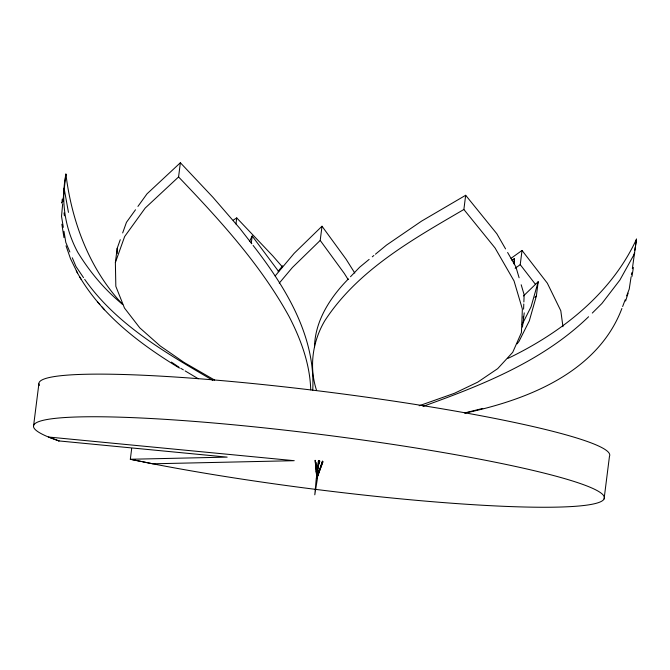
<?xml version="1.0" encoding="UTF-8"?>
<svg xmlns="http://www.w3.org/2000/svg" width="670" height="670" viewBox="0 0 670 670"><rect width="100%" height="100%" fill="white"/><g stroke="black" fill="none" stroke-linecap="round" stroke-linejoin="round"><path stroke-width="1" d="M514.367 264.583L514.409 258.444L511.939 260.32M312.739 390.241C315.62 335.804 285.244 286.793 253.109 245.438M314.506 347.328C314.875 320.922 330.369 297.162 348.4 278.929M523.228 318.392L523.303 316.341M523.588 309.155L523.789 304.021M523.873 301.969L524.149 294.775L521.185 284.767M316.341 477.735L314.791 494.82L317.53 477.886M62.67 203.847L61.523 216.326L63.323 227.339M62.863 201.77L65.895 174.058C71.74 221.661 89.378 268.972 122.551 304.331M65.895 174.058C60.744 200.74 64.839 228.319 77.737 252.263C89.797 271.97 104.755 289.909 122.752 304.465M315.135 460.357L316.885 478.196L322.915 461.714L316.885 478.196L318.518 460.583M319.154 461.052L318.685 463.992L318.468 460.935L318.685 463.992L319.607 461.153L318.685 463.992L318.401 461.019L318.685 463.992L319.749 461.077L318.685 463.992L318.97 460.885L318.166 468.045M322.513 461.194L316.885 478.196L318.627 460.592M62.276 199.032L61.841 203.085L61.9 202.558M33.5 426.447L38.885 383.826M214.651 380.091L184.108 362.47L160.155 345.913L139.762 327.831L124.469 308.033L115.835 286.341L115.374 262.565L117.175 248.361L120.265 239.684M131.68 448.607L130.332 459.26L141.244 461.513M115.374 262.565L124.654 236.535L145.206 208.052L178.572 176.947L180.372 162.743L212.985 197.349L239.793 228.344L251.845 243.813M235.957 223.989L236.728 217.909L272.782 255.89L282.33 266.853M251.292 243.109L252.188 236.008L278.745 271.643M279.256 283.134L292.388 267.523L320.21 240.429L322.01 226.226L346.105 259.24L354.782 273.059M315.185 460.349L316.885 478.196L317.915 470.08M419.16 405.76L454.411 393.298L477.752 382.135L497.676 368.651L512.718 352.311L521.428 332.596L522.357 308.987L514.041 280.939L495.038 247.95L463.875 209.484L465.667 195.28L421.547 221.134L386.523 245.078L375.451 254.198M513.773 263.519L514.409 258.444M535.414 284.289L520.23 264.65L522.031 250.446L511.009 258.36M522.449 327.077L524.242 312.873M517.098 343.844L518.957 341.466L529.292 320.922L536.394 295.922L538.186 281.71L523.479 295.956M632.354 268.67L636.5 239.131C611.534 293.175 562.767 331.558 510.364 357.244L507.584 358.525M604.089 498.932L609.466 456.32A287.69 27.571 7.2 0 0 322.136 391.322A287.69 27.571 7.2 0 0 39.396 385.392M633.385 267.464L632.011 276.4M634.147 254.466L634.465 252.414M634.775 250.371L635.244 247.305M635.562 245.262L636.5 239.131M631.098 276.844L629.222 289.113L626.659 295.889M631.416 274.8L631.726 272.757M318.685 463.992L319.138 461.044M316.885 478.196L317.496 474.268L316.885 478.196L316.366 471.06L316.885 478.196L322.446 461.178M538.186 281.71L531.084 306.718L522.164 324.456M628.1 293.167L625.604 301.014M122.669 232.934L126.454 222.331L135.516 209.76M621.902 308.485C597.615 372.503 527.231 399.915 465.181 413.03M622.631 306.542L625.194 299.766M249.475 241.535L252.188 236.008M634.708 253.335L619.918 280.01L601.903 303.493L592.297 313.058M137.936 206.41L147.006 193.848L180.372 162.743M278.117 271.316L282.639 265.814M275.144 275.956L294.18 253.31L322.01 226.226M350.502 276.735L359.639 267.229L369.128 259.407M588.595 316.734C542.792 361.138 482.099 385.183 422.996 406.38M534.92 297.346L536.394 295.922M372.294 256.803L373.868 255.505M515.146 268.302L520.23 264.65M233.244 220.162L236.728 217.909M463.875 209.484C412.779 239.383 357.822 269.918 324.749 320.829C312.421 341.7 308.92 367.378 316.609 390.493M482.743 408.432L464.553 412.98M58.927 440.927L227.164 457.124L130.332 459.26L152.76 463.799A287.69 27.571 7.2 0 0 591.116 504.435A287.69 27.571 7.2 0 0 316.232 433.875A287.69 27.571 7.2 0 0 48.433 437.016L58.927 440.927L48.433 437.016L294.239 460.692L152.76 463.799L142.651 461.798M212.892 380.367C166.009 352.998 116.463 324.657 84.671 279.348M178.982 367.227L171.428 362.102M180.733 368.274L183.362 369.848M185.113 370.895L198.253 378.743M179.401 368.056C140.859 344.548 103.038 316.24 79.638 276.81M178.572 176.947C219.651 219.911 260.454 264.349 289.222 316.784C300.905 339.439 309.976 364.095 310.729 389.823M97.41 301.76L99.83 304.515M102.108 307.036L104.545 309.816M465.667 195.28L496.83 233.746L505.565 248.905M522.031 250.446L547.331 283.175L560.798 310.746L562.951 326.7M320.21 240.429L344.313 273.444L348.107 279.491M83.507 277.631L75.945 266.467L72.285 257.783M507.617 252.473L515.841 266.735L519.108 277.757M66.037 245.831L70.484 258.654L77.62 273.251M76.271 270.898L81.037 279.248M69.848 251.995L65.786 242.356L63.985 231.343M63.96 237.582L61.858 224.216M64.102 188.262L68.466 212.373M64.019 212.901L64.379 215.799M117.175 248.361L117.267 253.528M316.617 462.593L316.625 469.93M318.108 470.348L317.798 472.308L318.158 470.357"/></g></svg>
